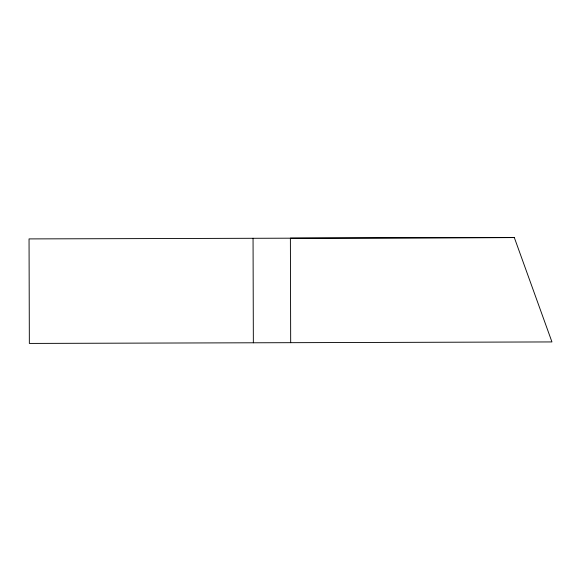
<?xml version="1.0" encoding="UTF-8"?>
<svg xmlns="http://www.w3.org/2000/svg" width="581" height="581" viewBox="0 0 581 581"><rect width="100%" height="100%" fill="white"/><g stroke="black" fill="none" stroke-linecap="round" stroke-linejoin="round"><path stroke-width="0.87" d="M514.323 237.571L29.05 238.907L29.348 343.429L551.95 341.933L514.323 237.571L290.384 238.159L290.682 342.681M253.055 238.268L253.352 342.79"/></g></svg>
